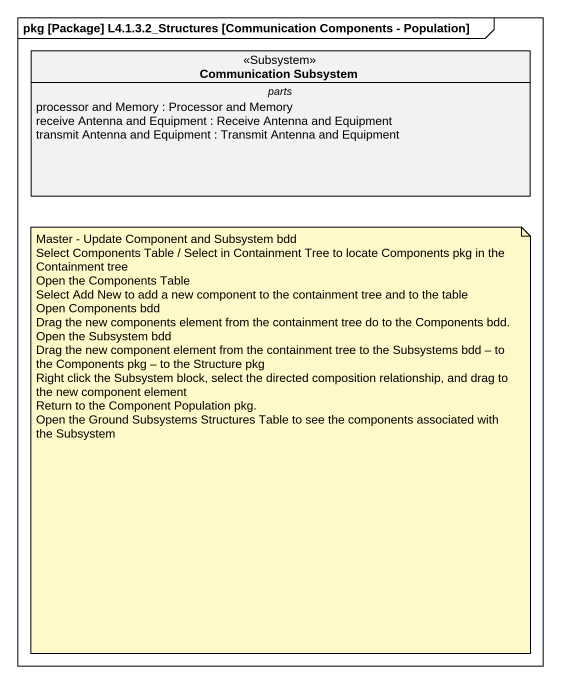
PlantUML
@startuml
mainframe pkg [Package] L4.1.3.2_Structures [Communication Components - Population]
hide circle
hide empty members
class "Communication Subsystem" as Communication_Subsystem <<Subsystem>> {
  -- parts --
  processor and Memory : Processor and Memory
  receive Antenna and Equipment : Receive Antenna and Equipment
  transmit Antenna and Equipment : Transmit Antenna and Equipment
}
note as N1
  Master - Update Component and Subsystem bdd
  Select Components Table / Select in Containment Tree to locate Components pkg in the Containment tree
  Open the Components Table
  Select Add New to add a new component to the containment tree and to the table
  Open Components bdd
  Drag the new components element from the containment tree do to the Components bdd.
  Open the Subsystem bdd
  Drag the new component element from the containment tree to the Subsystems bdd – to the Components pkg – to the Structure pkg
  Right click the Subsystem block, select the directed composition relationship, and drag to the new component element
  Return to the Component Population pkg.
  Open the Ground Subsystems Structures Table to see the components associated with the Subsystem
end note
@enduml
